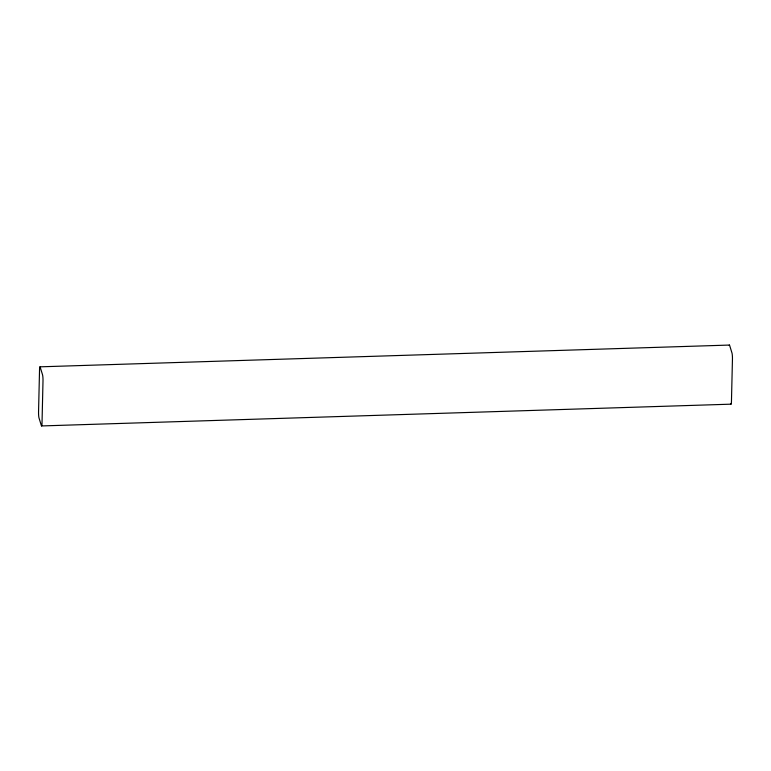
<?xml version="1.0" encoding="UTF-8"?>
<svg xmlns="http://www.w3.org/2000/svg" width="771" height="771" viewBox="0 0 771 771"><rect width="100%" height="100%" fill="white"/><g stroke="black" fill="none" stroke-linecap="round" stroke-linejoin="round"><path stroke-width="1.16" d="M39.986 366.832L729.433 345.061M41.567 425.939L731.014 404.168M730.783 403.773A4.636 0.569 88.2 0 0 731.457 401.412L732.45 359.084A4.636 0.569 88.2 0 0 731.968 352.973L729.655 345.456A4.636 0.569 88.2 0 0 729.221 345.369M39.543 369.588L38.55 411.916A4.636 0.569 88.2 0 0 39.032 418.027L41.345 425.544A4.636 0.569 88.2 0 0 42.02 423.183L43.003 380.855A4.636 0.569 88.2 0 0 42.53 374.745L40.217 367.227A4.636 0.569 88.2 0 0 39.543 369.588"/></g></svg>
